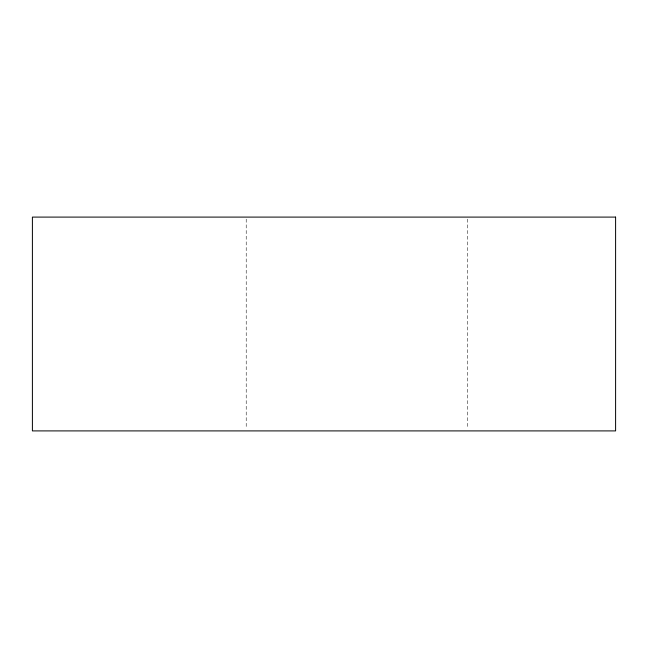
<?xml version="1.0" encoding="UTF-8"?>
<svg xmlns="http://www.w3.org/2000/svg" width="648" height="648" viewBox="0 0 648 648"><rect width="100%" height="100%" fill="white"/><g stroke="black" fill="none" stroke-linecap="round" stroke-linejoin="round"><path stroke-width="0.49" stroke-dasharray="3.24 2.43" d="M467.654 219.113L467.654 428.887M246.208 219.113L246.208 428.887"/><path stroke-width="0.97" d="M615.6 217.096L32.4 217.096L32.4 430.904L615.6 430.904L615.6 217.096"/></g></svg>
